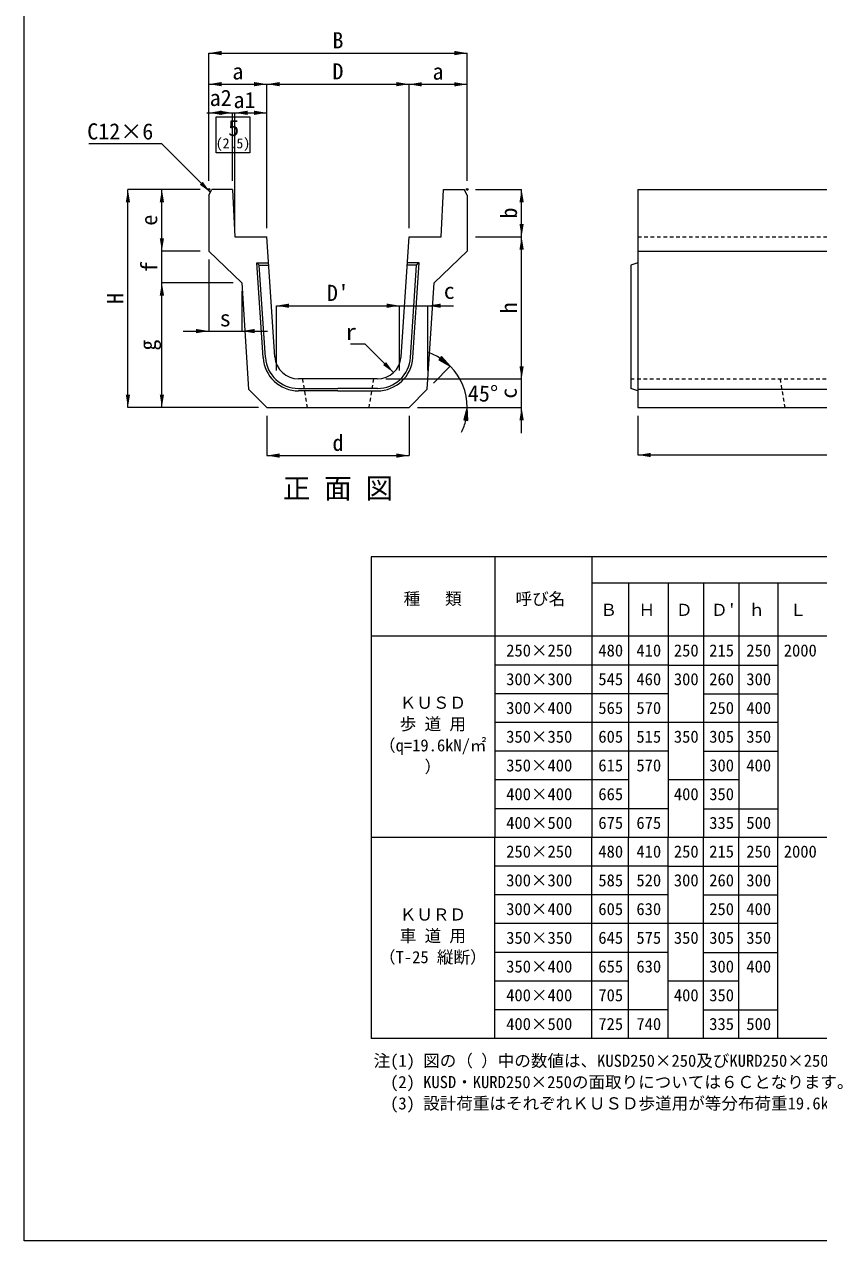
# Model space of a CAD drawing. Units: millimetres, scale not verified. Extents: x -181 to 7884, y -558 to 5422.
# Drawn here: x 4410 to 6086, y 142 to 2708 of the extents above; entities that cross this region are included whole.
import ezdxf
from ezdxf.enums import TextEntityAlignment as Align

# ---------------------------------------------------------------- set-up
doc = ezdxf.new("R2010")
doc.units = ezdxf.units.MM
doc.header["$LTSCALE"] = 10
doc.linetypes.add('USER1', pattern=[1.35, 0.75, -0.6])
doc.layers.add('(0-0)', color=7, linetype='Continuous')
for name, color, linetype, lineweight in [('0_2', 7, 'Continuous', 9), ('_0-0_', 3, 'Continuous', 20), ('寸法線', 7, 'Continuous', 9), ('本体', 2, 'Continuous', 9), ('枠', 5, 'Continuous', 5), ('補助線', 8, 'Continuous', 13)]:
    doc.layers.add(name, color=color, linetype=linetype, lineweight=lineweight)
doc.styles.add('ＭＳ ゴシック', font='')
doc.styles.get('ＭＳ ゴシック').set_extended_font_data('MS Gothic')

# ---------------------------------------------------------------- blocks, each defined once
blk = doc.blocks.new('filled_arrow')
at = {"color": 0, "linetype": 'Continuous', "lineweight": -2}
blk.add_solid([(7.5, 1.25), (0, 0), (7.5, -1.25)], dxfattribs=at)

msp = doc.modelspace()

# ---------------------------------------------------------------- hatches: boundary and pattern name
at = {"layer": '寸法線'}
for points in [[(5290.38, 2007.38), (5284.75, 2000.36), (5308.64, 1986.99)], [(5337.16, 1873.84), (5346.1, 1872.85), (5344.6, 1900.18)]]:
    msp.add_hatch(color=256, dxfattribs=at).paths.add_polyline_path(points)

# ---------------------------------------------------------------- linework, layer by layer
at = {"layer": '_0-0_'}
for p, q in [((5140.75, 1960.18), (5088.15, 1960.18)), ((7293.47, 1585.22), (5141.66, 1585.22)), ((5141.66, 1585.22), (5141.66, 568.69)), ((5402.73, 1585.22), (5402.73, 1417.34)), ((5607.87, 1585.22), (5607.87, 1417.34)), ((7157.88, 1529.26), (5607.87, 1529.26)), ((5685.11, 1529.26), (5685.11, 1417.34)), ((5768.53, 1529.26), (5768.53, 1417.34)), ((5843.29, 1529.26), (5843.29, 1417.34)), ((5917.79, 1529.26), (5917.79, 1417.34)), ((5999.86, 1529.26), (5999.86, 1417.34)), ((7293.47, 1417.34), (5141.66, 1417.34)), ((5402.73, 1417.34), (5402.73, 993.02)), ((5607.87, 1417.22), (5607.87, 993.02)), ((5685.11, 1417.22), (5685.11, 993.02)), ((5768.53, 1417.22), (5768.53, 993.02)), ((5843.29, 1417.22), (5843.29, 993.02)), ((5917.79, 1417.22), (5917.79, 993.02)), ((5999.86, 1417.22), (5999.86, 993.02)), ((5768.53, 1356.71), (5402.73, 1356.71)), ((5768.53, 1356.71), (5843.29, 1356.71)), ((5843.29, 1356.71), (5999.86, 1356.71)), ((5768.53, 1296.09), (5402.73, 1296.09)), ((5843.29, 1296.09), (5999.86, 1296.09)), ((5999.86, 1235.47), (5402.73, 1235.47)), ((5768.53, 1174.85), (5402.73, 1174.85)), ((5843.29, 1174.85), (5999.86, 1174.85)), ((5685.11, 1114.23), (5402.73, 1114.23)), ((5917.79, 1114.23), (5768.53, 1114.23)), ((5768.53, 1053.6), (5402.73, 1053.6)), ((5843.29, 1053.6), (5999.86, 1053.6)), ((7293.47, 993.02), (5141.66, 993.02)), ((5402.73, 568.69), (5402.73, 992.95)), ((5607.87, 568.69), (5607.87, 992.95)), ((5685.11, 568.69), (5685.11, 992.95)), ((5768.53, 568.69), (5768.53, 992.95)), ((5843.29, 568.69), (5843.29, 992.95)), ((5917.79, 568.69), (5917.79, 992.95)), ((5999.86, 568.69), (5999.86, 992.95)), ((5768.53, 932.39), (5402.73, 932.39)), ((5768.53, 932.39), (5843.29, 932.39)), ((5843.29, 932.39), (5999.86, 932.39)), ((5768.53, 871.77), (5402.73, 871.77)), ((5843.29, 871.77), (5999.86, 871.77)), ((5999.86, 811.15), (5402.73, 811.15)), ((5768.53, 750.52), (5402.73, 750.52)), ((5843.29, 750.52), (5999.86, 750.52)), ((5685.11, 689.9), (5402.73, 689.9)), ((5917.79, 689.9), (5768.53, 689.9)), ((5768.53, 629.28), (5402.73, 629.28)), ((5843.29, 629.28), (5999.86, 629.28)), ((7293.47, 568.69), (5141.66, 568.69))]:
    msp.add_line(p, q, dxfattribs=at)
at = {"layer": '寸法線'}
for p, q in [((4799.33, 2647.74), (5344.33, 2647.74)), ((4799.33, 2378.18), (4799.33, 2647.74)), ((5344.33, 2378.18), (5344.33, 2647.74)), ((4799.33, 2582.15), (4921.83, 2582.15)), ((4799.33, 2378.18), (4799.33, 2582.15)), ((4921.83, 2278.18), (4921.83, 2582.15)), ((4921.83, 2582.15), (5221.83, 2582.15)), ((4921.83, 2278.18), (4921.83, 2582.15)), ((5221.83, 2278.18), (5221.83, 2582.15)), ((5221.83, 2581.82), (5344.33, 2581.82)), ((5221.83, 2278.18), (5221.83, 2581.82)), ((5344.33, 2378.18), (5344.33, 2581.82)), ((4795.33, 2521.76), (4908.33, 2521.76)), ((4799.33, 2521.76), (4849.33, 2521.76)), ((4799.33, 2378.18), (4799.33, 2521.76)), ((4849.33, 2378.18), (4849.33, 2521.76)), ((4849.33, 2378.18), (4849.33, 2521.76)), ((4854.33, 2278.18), (4854.33, 2521.76)), ((4854.33, 2521.76), (4921.83, 2521.76)), ((4854.33, 2278.18), (4854.33, 2521.76)), ((4921.83, 2278.18), (4921.83, 2521.76)), ((4628.57, 1900.18), (4628.57, 2360.18)), ((4781.33, 2360.18), (4628.57, 2360.18)), ((4700.25, 2230.18), (4700.25, 2360.18)), ((4781.33, 2360.18), (4700.25, 2360.18)), ((5362.33, 2360.18), (5459.44, 2360.18)), ((5459.44, 2260.18), (5459.44, 2360.18)), ((4700.25, 2109.18), (4700.25, 2284.18)), ((5362.33, 2260.18), (5459.44, 2260.18)), ((5362.33, 2260.18), (5459.44, 2260.18)), ((5459.44, 1960.18), (5459.44, 2260.18)), ((4781.33, 2230.18), (4700.25, 2230.18)), ((4781.33, 2230.18), (4700.25, 2230.18)), ((4799.33, 2212.18), (4799.33, 2061.26)), ((4700.25, 1900.18), (4700.25, 2163.18)), ((4850.83, 2163.18), (4700.25, 2163.18)), ((4850.83, 2163.18), (4700.25, 2163.18)), ((4868.83, 2145.18), (4868.83, 2061.26)), ((4941.83, 2114.77), (5201.83, 2114.77)), ((4941.83, 1978.18), (4941.83, 2114.77)), ((5147.83, 2114.77), (5315.83, 2114.77)), ((5201.83, 1978.18), (5201.83, 2114.77)), ((5201.83, 1978.18), (5201.83, 2114.77)), ((5261.83, 1978.18), (5261.83, 2114.77)), ((4745.33, 2061.26), (4922.83, 2061.26)), ((5459.44, 1846.18), (5459.44, 2014.18)), ((5273.19, 1951.54), (5308.64, 1986.99)), ((5173.06, 1960.18), (5459.44, 1960.18)), ((5173.06, 1960.18), (5459.44, 1960.18)), ((4903.83, 1900.18), (4628.57, 1900.18)), ((4903.83, 1900.18), (4700.25, 1900.18)), ((5239.83, 1900.18), (5459.44, 1900.18)), ((4921.83, 1882.18), (4921.83, 1798.61)), ((5221.83, 1882.18), (5221.83, 1798.61)), ((5704.79, 1882.18), (5704.79, 1799.84)), ((4921.83, 1798.61), (5221.83, 1798.61)), ((5704.79, 1799.84), (7704.79, 1799.84))]:
    msp.add_line(p, q, dxfattribs=at)
for points in [[(4802.33, 2354.18), (4700.12, 2456.4), (4546.16, 2456.4)], [(5189.22, 1973.67), (5129.5, 2033.38), (5097.98, 2033.38)]]:
    msp.add_lwpolyline(points, dxfattribs=at)
for points in [[(5290.38, 2007.38), (5284.75, 2000.36), (5308.64, 1986.99)], [(5337.16, 1873.84), (5346.1, 1872.85), (5344.6, 1900.18)]]:
    msp.add_lwpolyline(points, close=True, dxfattribs=at)
for start, end in [(57.62824, 70.25493), (0, 45.00156), (334.74663, 347.37332)]:
    msp.add_arc((5221.83, 1900.18), 122.77, start, end, dxfattribs=at)
at = {"layer": '本体', "lineweight": 20}
for p, q in [((4799.33, 2348.18), (4805.33, 2360.18)), ((4799.33, 2348.18), (4799.33, 2230.18)), ((4849.33, 2360.18), (4805.33, 2360.18)), ((4849.33, 2360.18), (4854.33, 2260.18)), ((5289.33, 2260.18), (5294.33, 2360.18)), ((5294.33, 2360.18), (5338.33, 2360.18)), ((5344.33, 2348.18), (5338.33, 2360.18)), ((5344.33, 2348.18), (5344.33, 2230.18)), ((5704.79, 2360.18), (5704.79, 1900.18)), ((5704.79, 2360.18), (7704.79, 2360.18)), ((4854.33, 2260.18), (4921.83, 2260.18)), ((4938.72, 2006.86), (4921.83, 2260.18)), ((5204.95, 2006.86), (5221.83, 2260.18)), ((5221.83, 2260.18), (5289.33, 2260.18)), ((4868.83, 2163.18), (4799.33, 2230.18)), ((5274.83, 2163.18), (5344.33, 2230.18)), ((4868.83, 2163.18), (4883.2, 1938.81)), ((5260.46, 1938.81), (5274.83, 2163.18)), ((5155.06, 1960.18), (4988.61, 1960.18)), ((4921.83, 1900.18), (4883.2, 1938.81)), ((5221.83, 1900.18), (5260.46, 1938.81)), ((4921.83, 1900.18), (5221.83, 1900.18)), ((5704.79, 1900.18), (7704.79, 1900.18))]:
    msp.add_line(p, q, dxfattribs=at)
at = {"layer": '本体', "linetype": 'USER1'}
for p, q in [((5704.79, 2260.18), (7704.79, 2260.18)), ((4996.83, 1960.18), (5006.83, 1900.18)), ((5146.83, 1960.18), (5136.83, 1900.18)), ((5689.79, 1960.18), (7674.79, 1960.18)), ((6004.79, 1960.18), (6014.79, 1900.18))]:
    msp.add_line(p, q, dxfattribs=at)
at = {"layer": '本体', "lineweight": 18}
for p, q in [((5704.79, 2230.18), (7704.79, 2230.18)), ((5704.79, 2205.18), (5689.79, 2200.18)), ((5689.79, 2200.18), (5689.79, 1940.18)), ((5704.79, 1935.18), (5689.79, 1940.18)), ((5704.79, 1938.81), (7704.79, 1938.81))]:
    msp.add_line(p, q, dxfattribs=at)
at = {"layer": '本体', "color": 4, "lineweight": 5}
for p, q in [((4913.78, 2005.19), (4900.44, 2205.18)), ((4900.44, 2205.18), (4905.79, 2200.18)), ((4900.44, 2205.18), (4925.5, 2205.18)), ((4918.77, 2005.53), (4905.79, 2200.18)), ((4905.79, 2200.18), (4925.83, 2200.18)), ((5237.88, 2200.18), (5217.83, 2200.18)), ((5243.22, 2205.18), (5218.17, 2205.18)), ((5224.9, 2005.53), (5237.88, 2200.18)), ((5229.89, 2005.19), (5243.22, 2205.18)), ((5243.22, 2205.18), (5237.88, 2200.18)), ((4988.61, 1940.18), (5071.83, 1940.18)), ((5071.83, 1935.18), (4988.61, 1935.18)), ((5155.06, 1940.18), (5071.83, 1940.18)), ((5071.83, 1935.18), (5155.06, 1935.18))]:
    msp.add_line(p, q, dxfattribs=at)
for centre, radius, start, end in [((4988.61, 2010.18), 75, 183.81395, 270), ((4988.61, 2010.18), 70, 183.81395, 270), ((5155.06, 2010.18), 70, 270, 356.18605), ((5155.06, 2010.18), 75, 270, 356.18605)]:
    msp.add_arc(centre, radius, start, end, dxfattribs=at)
at = {"layer": '本体', "lineweight": 20}
for centre, start, end in [((4988.61, 2010.18), 183.81395, 270), ((5155.06, 2010.18), 270, 356.18605)]:
    msp.add_arc(centre, 50, start, end, dxfattribs=at)
at = {"layer": '枠', "lineweight": 20}
for p, q in [((4409.92, 142.37), (4409.92, 5182.37)), ((7883.92, 142.37), (4409.92, 142.37))]:
    msp.add_line(p, q, dxfattribs=at)
at = {"layer": '補助線'}
msp.add_lwpolyline([(4814.75, 2513.51), (4885.61, 2513.51), (4885.61, 2437.55), (4814.75, 2437.55)], close=True, dxfattribs=at)
for centre in [(4799.33, 2360.18), (5344.33, 2360.18)]:
    msp.add_circle(centre, 2, dxfattribs=at)

# ---------------------------------------------------------------- block references
at = {"layer": '寸法線', "xscale": 3.6, "yscale": 3.6}
for p in [(4799.33, 2647.74), (4799.33, 2582.15), (4921.83, 2582.15), (5221.83, 2581.82), (4799.33, 2521.76), (4854.33, 2521.76), (4941.83, 2114.77), (5261.83, 2114.77), (4868.83, 2061.26), (4921.83, 1798.61), (5704.79, 1799.84)]:
    msp.add_blockref('filled_arrow', p, dxfattribs=at)
for p, rotation in [((5344.33, 2647.74), 180), ((4921.83, 2582.15), 180), ((5221.83, 2582.15), 180), ((5344.33, 2581.82), 180), ((4849.33, 2521.76), 180), ((4921.83, 2521.76), 180), ((4802.33, 2354.18), 135), ((4628.57, 2360.18), 270), ((4700.25, 2360.18), 270), ((5459.44, 2360.18), 270), ((5459.44, 2260.18), 90), ((5459.44, 2260.18), 270), ((4700.25, 2230.18), 90), ((4700.25, 2230.18), 90), ((4700.25, 2163.18), 270), ((4700.25, 2163.18), 270), ((5201.83, 2114.77), 180), ((5201.83, 2114.77), 180), ((4799.33, 2061.26), 180), ((5189.22, 1973.67), 135), ((5459.44, 1960.18), 90), ((5459.44, 1960.18), 90), ((4628.57, 1900.18), 90), ((4700.25, 1900.18), 90), ((5459.44, 1900.18), 270), ((5221.83, 1798.61), 180)]:
    msp.add_blockref('filled_arrow', p, dxfattribs=dict(at, rotation=rotation))

# ---------------------------------------------------------------- texts
at = {"layer": '(0-0)', "style": 'ＭＳ ゴシック'}
for s, p in [('注(1) 図の（ ）中の数値は、KUSD250×250及びKURD250×250の寸法を示します。', (5147.06, 534.84)), ('  (2) KUSD・KURD250×250の面取りについては６Ｃとなります。', (5147.06, 489.84)), ('  (3) 設計荷重はそれぞれＫＵＳＤ歩道用が等分布荷重19.6kN/㎡、ＫＵＲＤ車道用がT-25縦断設計の製品です。 ', (5147.06, 444.84))]:
    msp.add_text(s, height=25.63, dxfattribs=at).set_placement(p, align=Align.TOP_LEFT)
at = {"layer": '0_2', "style": 'ＭＳ ゴシック'}
msp.add_text('正 面 図', height=42.72, dxfattribs=at).set_placement((5071.83, 1729.67), align=Align.MIDDLE_CENTER)
for s, p in [('種 \u3000類', (5210.44, 1476.03)), ('呼び名', (5446.56, 1476.03)), ('Ｂ', (5625.81, 1452.66)), ('Ｈ', (5706.13, 1452.66)), ('Ｄ', (5785.22, 1452.66)), ("Ｄ'", (5859.32, 1452.66)), ('ｈ', (5938.14, 1452.66)), ('Ｌ', (6025.35, 1452.66)), ('250×250', (5426.89, 1367.03)), ('480', (5621.35, 1367.03)), ('410', (5701.67, 1367.03)), ('250', (5780.76, 1367.03)), ('215', (5855.39, 1367.03)), ('250', (5933.68, 1367.03)), ('300×300', (5426.89, 1306.41)), ('545', (5621.35, 1306.41)), ('460', (5701.67, 1306.41)), ('300', (5780.76, 1306.41)), ('260', (5855.39, 1306.41)), ('300', (5933.68, 1306.41)), ('300×400', (5426.89, 1245.8)), ('565', (5621.35, 1245.8)), ('570', (5701.67, 1245.8)), ('250', (5855.39, 1245.8)), ('400', (5933.68, 1245.8)), ('350×350', (5426.89, 1185.19)), ('605', (5621.35, 1185.19)), ('515', (5701.67, 1185.19)), ('350', (5780.76, 1185.19)), ('305', (5855.39, 1185.19)), ('350', (5933.68, 1185.19)), ('350×400', (5426.89, 1124.58)), ('615', (5621.35, 1124.58)), ('570', (5701.67, 1124.58)), ('300', (5855.39, 1124.58)), ('400', (5933.68, 1124.58)), ('400×500', (5426.89, 1003.36)), ('675', (5621.35, 1003.36)), ('675', (5701.67, 1003.36)), ('335', (5855.39, 1003.36)), ('500', (5933.68, 1003.36)), ('250×250', (5426.89, 942.76)), ('480', (5621.35, 942.76)), ('410', (5701.67, 942.76)), ('250', (5780.76, 942.76)), ('215', (5855.39, 942.76)), ('250', (5933.68, 942.76)), ('2000', (6012.67, 942.74)), ('300×300', (5426.89, 882.14)), ('585', (5621.35, 882.14)), ('520', (5701.67, 882.14)), ('300', (5780.76, 882.14)), ('260', (5855.39, 882.14)), ('300', (5933.68, 882.14)), ('300×400', (5426.89, 821.53)), ('605', (5621.35, 821.53)), ('630', (5701.67, 821.53)), ('250', (5855.39, 821.53)), ('400', (5933.68, 821.53)), ('350×350', (5426.89, 760.92)), ('645', (5621.35, 760.92)), ('575', (5701.67, 760.92)), ('350', (5780.76, 760.92)), ('305', (5855.39, 760.92)), ('350', (5933.68, 760.92)), ('400×400', (5426.89, 639.7)), ('705', (5621.35, 639.7)), ('400', (5780.76, 639.7)), ('350', (5855.39, 639.7)), ('400×500', (5426.89, 579.09)), ('725', (5621.35, 579.09)), ('740', (5701.67, 579.09)), ('335', (5855.39, 579.09)), ('500', (5933.68, 579.09))]:
    msp.add_text(s, height=25.63, dxfattribs=at).set_placement(p, align=Align.BOTTOM_LEFT)
for s, rotation, p in [('2000', 359.998, (6012.67, 1367.01)), ('400×400', 0.001, (5426.89, 1063.97)), ('665', 0.002, (5621.35, 1063.97)), ('400', 0.002, (5780.76, 1063.97)), ('350', 0.002, (5855.39, 1063.97)), ('350×400', 359.999, (5426.89, 700.31)), ('655', 359.998, (5621.35, 700.31)), ('630', 359.998, (5701.67, 700.31)), ('300', 359.998, (5855.39, 700.31)), ('400', 359.998, (5933.68, 700.31))]:
    msp.add_text(s, height=25.63, rotation=rotation, dxfattribs=at).set_placement(p, align=Align.BOTTOM_LEFT)
for s, p in [('ＫＵＳＤ', (5202.27, 1290.16)), ('歩 道 用', (5202.27, 1245.16)), ('（q=19.6kN/㎡', (5158.56, 1200.16)), ('）', (5254.71, 1155.16)), ('ＫＵＲＤ', (5202.27, 843.34)), ('車 道 用', (5202.27, 798.34)), ('（T-25 縦断）', (5158.56, 753.34))]:
    msp.add_text(s, height=25.63, dxfattribs=at).set_placement(p, align=Align.TOP_LEFT)
at = {"layer": '寸法線', "style": 'ＭＳ ゴシック'}
for s, p in [('B', (5071.83, 2674.74)), ('a', (4860.58, 2609.15)), ('D', (5071.83, 2609.15)), ('a', (5283.08, 2608.82)), ('a2', (4824.33, 2553.26)), ('a1', (4874.58, 2548.76)), ('5', (4851.83, 2489.91)), ("D'", (5071.83, 2141.77)), ('c', (5306.74, 2146.27)), ('s', (4834.08, 2088.26)), ('d', (5071.83, 1825.61))]:
    msp.add_text(s, height=34.18, dxfattribs=at).set_placement(p, align=Align.MIDDLE_CENTER)
for s, p in [('C12×6', (4682.12, 2499.6)), ('r', (5111.5, 2076.58))]:
    msp.add_text(s, height=34.18, dxfattribs=at).set_placement(p, align=Align.TOP_RIGHT)
msp.add_text('(2.5)', height=21.36, dxfattribs=at).set_placement((4850.32, 2440.36), align=Align.BOTTOM_CENTER)
for s, rotation, p in [('b', 90, (5432.44, 2310.18)), ('e', 90, (4673.25, 2295.18)), ('f', 90, (4673.25, 2196.68)), ('H', 90, (4601.57, 2130.18)), ('h', 90, (5432.44, 2110.18)), ('g', 90, (4670.33, 2031.68)), ('45°', 358.941, (5377.91, 1929.66)), ('c', 90, (5432, 1930.18))]:
    msp.add_text(s, height=34.18, rotation=rotation, dxfattribs=at).set_placement(p, align=Align.MIDDLE_CENTER)

doc.saveas('drawing.dxf')
